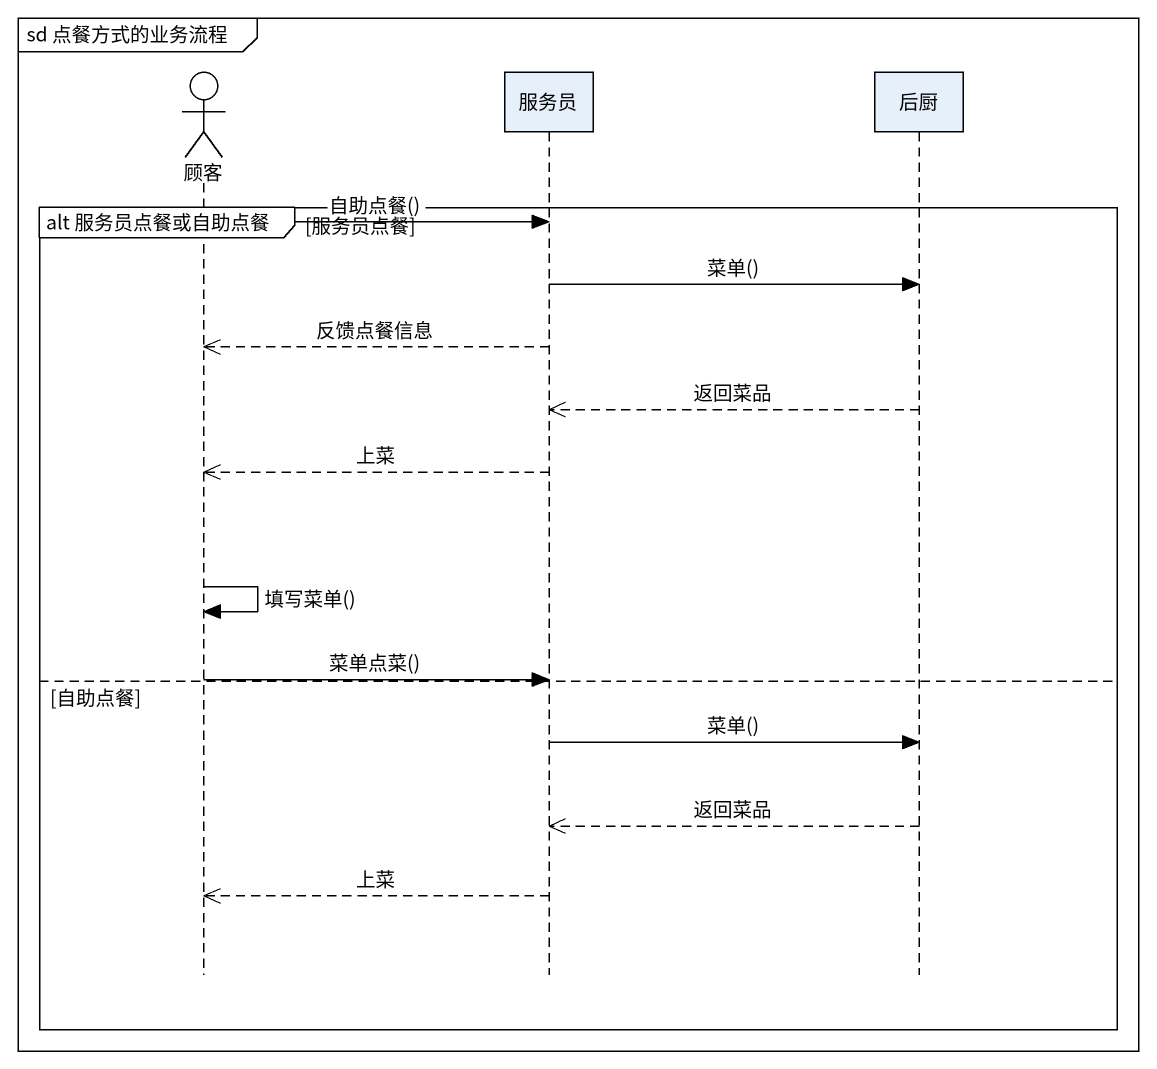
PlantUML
@startuml
mainframe sd 点餐方式的业务流程
hide footbox
actor 顾客
participant 服务员
participant 后厨

group alt 服务员点餐或自助点餐 [服务员点餐]
  顾客 -> 服务员 : 自助点餐()
  服务员 -> 后厨 : 菜单()
  服务员 -->> 顾客 : 反馈点餐信息
  后厨 -->> 服务员 : 返回菜品
  服务员 -->> 顾客 : 上菜
  顾客 -> 顾客 : 填写菜单()
  顾客 -> 服务员 : 菜单点菜()
else 自助点餐
  服务员 -> 后厨 : 菜单()
  后厨 -->> 服务员 : 返回菜品
  服务员 -->> 顾客 : 上菜
end
@enduml
